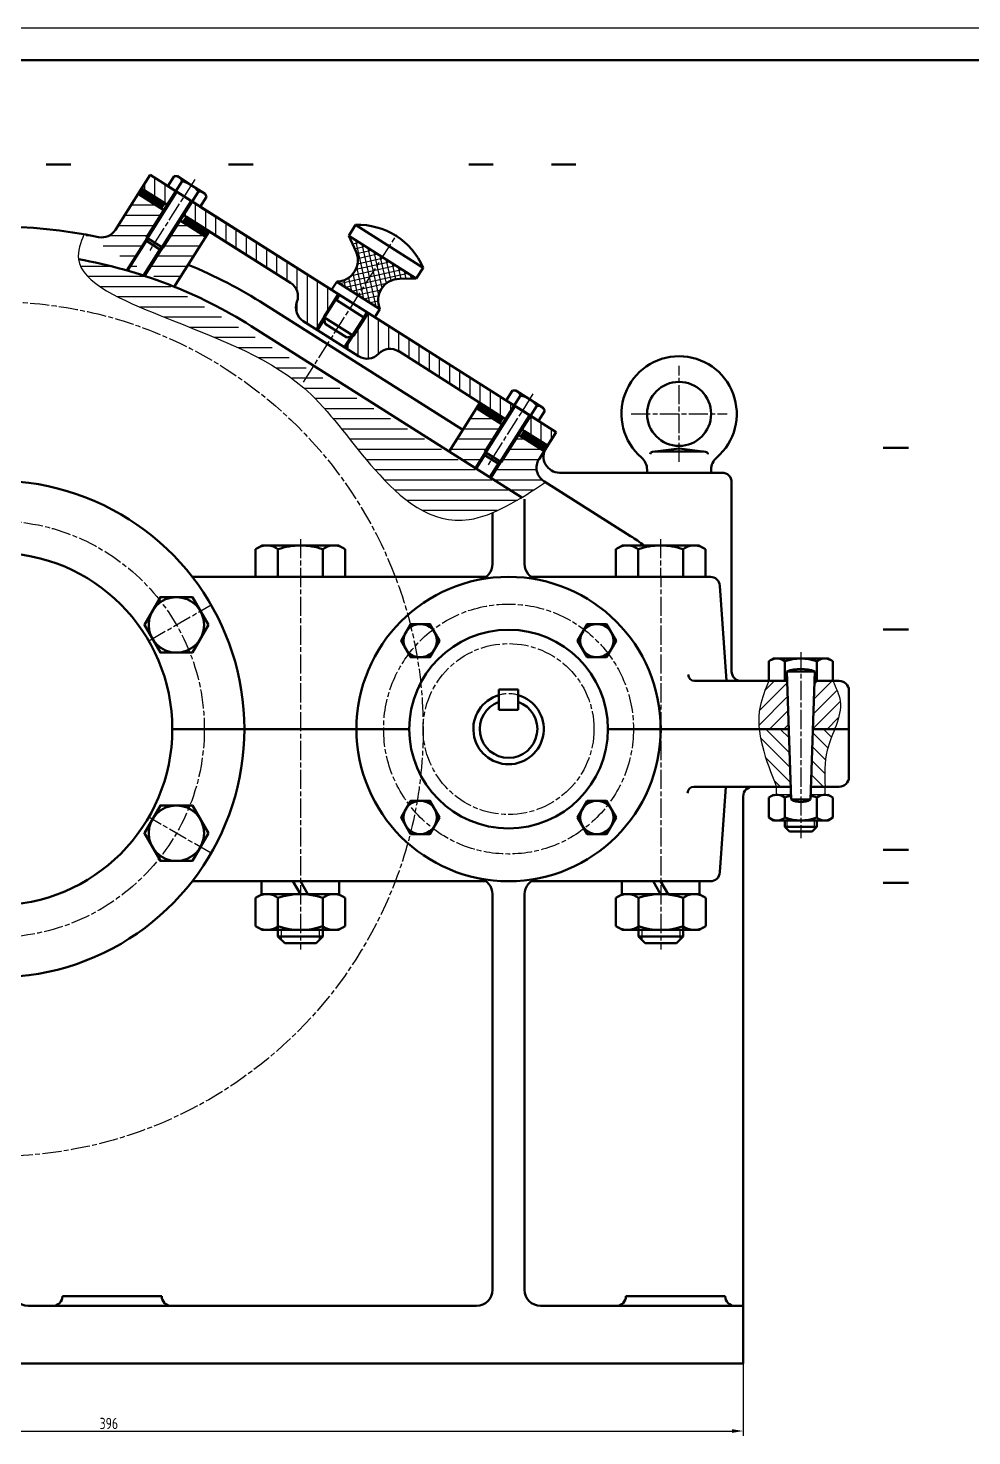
# Model space of a CAD drawing. Header units: millimetres. Extents: x -11122 to -2883, y -3177 to -1688.
# Drawn here: x -8043.8 to -7749.1, y -2774.9 to -2335.6 of the extents above; entities that cross this region are included whole.
import ezdxf

# ---------------------------------------------------------------- set-up
doc = ezdxf.new("R2010")
doc.units = ezdxf.units.MM
doc.header["$LTSCALE"] = 0.5
doc.linetypes.add('AM_ISO02W050', pattern=[7.5, 6, -1.5])
doc.linetypes.add('AM_ISO08W050', pattern=[18, 12, -1.5, 3, -1.5])
for name, color, linetype, lineweight in [('AM_0', 7, 'Continuous', 50), ('AM_3', 6, 'AM_ISO02W050', 25), ('AM_4', 3, 'Continuous', 25), ('AM_7', 4, 'AM_ISO08W050', 25), ('manh', 3, 'Continuous', 25)]:
    doc.layers.add(name, color=color, linetype=linetype, lineweight=lineweight)
doc.styles.add('TCVN', font='tcvn+7284-2003i.ttf', dxfattribs={"width": 0.8, "height": 3.5})
doc.dimstyles.new('MyTemplate$0', dxfattribs={"dimtxt": 3.5, "dimasz": 3.5, "dimexe": 1.5, "dimexo": 0, "dimtad": 1, "dimtoh": 1, "dimdec": 0, "dimzin": 0, "dimtxsty": 'TCVN', "dimcen": 0, "dimclrd": 3, "dimclre": 3, "dimclrt": 1, "dimadec": 0, "dimazin": 0, "dimtfac": 1, "dimtdec": 0, "dimtofl": 0, "dimtmove": 0, "dimatfit": 3, "dimfxl": 1, "dimtfill": 1, "dimtolj": 1, "dimtzin": 0, "dimarcsym": 0})

# ---------------------------------------------------------------- blocks, each defined once
blk = doc.blocks.new('Vitnapcuatham')
at = {"layer": 'AM_0'}
for p, q in [((-7791.14, -2452.22), (-7793.11, -2455.34)), ((-7793.11, -2455.34), (-7788.04, -2458.55)), ((-7791.14, -2452.22), (-7790.11, -2452.27)), ((-7788.61, -2453.83), (-7790.58, -2456.94)), ((-7785.8, -2455), (-7790.11, -2452.27)), ((-7785.8, -2455), (-7781.48, -2457.73)), ((-7790.58, -2456.94), (-7799.72, -2471.39)), ((-7790.58, -2456.94), (-7785.51, -2460.15)), ((-7785.51, -2460.15), (-7790.58, -2456.94)), ((-7782.97, -2461.76), (-7788.04, -2458.55)), ((-7783.54, -2457.04), (-7785.51, -2460.15)), ((-7781, -2458.64), (-7782.97, -2461.76)), ((-7781, -2458.64), (-7781.48, -2457.73)), ((-7794.65, -2474.6), (-7785.51, -2460.15)), ((-7799.72, -2471.39), (-7799.44, -2472.63)), ((-7799.72, -2471.39), (-7794.65, -2474.6)), ((-7799.44, -2472.63), (-7795.9, -2474.88)), ((-7794.65, -2474.6), (-7795.9, -2474.88))]:
    blk.add_line(p, q, dxfattribs=at)
for centre, radius, start, end in [((-7790.84, -2454.61), 2.37, 19.1649, 87.6632), ((-7790.61, -2462.6), 9, 57.6632, 77.1344), ((-7790.61, -2462.6), 9, 38.1919, 57.6632), ((-7783.28, -2459.39), 2.37, 27.6632, 96.1614)]:
    blk.add_arc(centre, radius, start, end, dxfattribs=at)
at = {"layer": 'AM_4'}
for p, q in [((-7790.2, -2457.18), (-7799.58, -2472.01)), ((-7795.27, -2474.74), (-7785.89, -2459.91)), ((-7792.87, -2461.41), (-7799.58, -2472.01)), ((-7788.56, -2464.14), (-7795.27, -2474.74)), ((-7799.72, -2471.39), (-7802.88, -2476.38)), ((-7794.65, -2474.6), (-7797.81, -2479.59))]:
    blk.add_line(p, q, dxfattribs=at)
blk = doc.blocks.new('*D118')
at = {"color": 3, "lineweight": -2, "transparency": 16777216}
for p, q in [((-8216.59, -2749.97), (-8216.59, -2774.87)), ((-7820.5, -2752.31), (-7820.5, -2774.87)), ((-8213.09, -2773.37), (-7824, -2773.37))]:
    blk.add_line(p, q, dxfattribs=at)
at = {"color": 3, "transparency": 16777216}
for points in [[(-8213.09, -2772.79), (-8213.09, -2773.95), (-8216.59, -2773.37)], [(-7824, -2772.79), (-7824, -2773.95), (-7820.5, -2773.37)]]:
    blk.add_solid(points, dxfattribs=at)
at = {"color": 1, "transparency": 16777216, "insert": (-8018.54, -2771), "char_height": 3.5, "attachment_point": 5, "style": 'TCVN', "bg_fill": 3, "box_fill_scale": 1.1, "bg_fill_color": 256, "bg_fill_true_color": 13158600, "bg_fill_transparency": 0}
blk.add_mtext('\\A1;396', dxfattribs=at)

msp = doc.modelspace()

# ---------------------------------------------------------------- hatches: boundary and pattern name
at = {"lineweight": 25}
h = msp.add_hatch(dxfattribs=at)
h.set_pattern_fill('ANSI37', color=256, scale=0.1, angle=-32.3368)
h.set_pattern_definition([(12.663152, (-14691.33815, -1458.967), (-0.06960196, 0.309777044), []), (102.663152, (-14691.33815, -1458.967), (-0.309777044, -0.06960196), [])])
h.paths.add_polyline_path([(-7987.18, -2399), (-7994.36, -2394.45), (-7995.43, -2396.14), (-7988.25, -2400.69)])
h.paths.add_polyline_path([(-8001.12, -2390.17), (-8008.31, -2385.63), (-8009.37, -2387.32), (-8002.19, -2391.86)])
h.paths.add_polyline_path([(-7881.57, -2465.86), (-7888.75, -2461.31), (-7889.82, -2463), (-7882.64, -2467.55)])
h.paths.add_polyline_path([(-7895.51, -2457.04), (-7902.69, -2452.49), (-7903.76, -2454.18), (-7896.58, -2458.73)])
at = {"layer": 'AM_4'}
h = msp.add_hatch(dxfattribs=at)
h.set_pattern_fill('ANSI31', color=256, angle=45)
h.paths.add_polyline_path([(-7990, -2391.3), (-7992.53, -2389.69), (-7995.21, -2393.92), (-7994.87, -2394.13), (-7994.36, -2394.45), (-7961.83, -2415.05, -0.356394), (-7959.83, -2421.05, 0.356394), (-7957.84, -2427.05), (-7953.86, -2429.56), (-7946.91, -2418.58)])
h.paths.add_polyline_path([(-7997.6, -2386.48), (-8000.14, -2384.88), (-8005.63, -2381.4), (-8008.31, -2385.63), (-8001.12, -2390.17), (-8000.28, -2390.71)])
h.paths.add_polyline_path([(-7937.61, -2424.46), (-7938.64, -2426.09), (-7944.57, -2435.45), (-7940.6, -2437.96, 0.356394), (-7934.32, -2437.2, -0.356394), (-7928.04, -2436.44), (-7902.69, -2452.49), (-7895.51, -2457.04), (-7894.66, -2457.57), (-7891.99, -2453.35), (-7894.52, -2451.74)])
h.paths.add_polyline_path([(-7926.28, -2433.74, -1), (-7925.85, -2433.74, -1)], flags=16)
h.paths.add_polyline_path([(-7886.92, -2456.55), (-7889.59, -2460.78), (-7889.26, -2460.99), (-7888.75, -2461.31), (-7881.57, -2465.86), (-7878.89, -2461.64)])
h = msp.add_hatch(dxfattribs=at)
h.set_pattern_fill('ANSI31', color=256, angle=315)
edge = h.paths.add_edge_path()
edge.add_line((-7884.24, -2470.09), (-7882.64, -2467.55))
edge.add_line((-7882.64, -2467.55), (-7890.66, -2462.47))
edge.add_line((-7890.66, -2462.47), (-7896.07, -2471))
edge.add_line((-7896.07, -2471), (-7899.22, -2475.99))
edge.add_line((-7899.22, -2475.99), (-7889.65, -2482.05))
edge.add_spline(control_points=[(-8026.33, -2399.89), (-8027.36, -2402.57), (-8031.45, -2413.26), (-7991.69, -2430.09), (-7958.46, -2441.61), (-7936.53, -2474.48), (-7912.01, -2495.94), (-7890.52, -2482.84), (-7882.22, -2477.28)], knot_values=[1.169111, 1.169111, 1.169111, 1.169111, 11.503437, 42.44825, 95.670278, 126.424112, 159.768306, 180.216983, 180.216983, 180.216983, 180.216983], degree=3, periodic=0)
edge.add_line((-7882.22, -2477.28), (-7882.69, -2476.98))
edge.add_arc((-7880.02, -2472.76), 5, 147.6632, 237.6632, ccw=False)
h.paths.add_polyline_path([(-7895.73, -2459.26), (-7903.76, -2454.18), (-7912.32, -2467.7), (-7904.29, -2472.78), (-7901.14, -2467.79)], flags=17)
h.paths.add_polyline_path([(-7988.25, -2400.69), (-7996.28, -2395.61), (-8001.68, -2404.14), (-8007.25, -2412.93, -0.016334), (-7998.11, -2416.27)])
edge = h.paths.add_edge_path()
edge.add_arc((-8053.75, -2554.31), 156.83, 78.2213, 79.9317)
edge.add_spline(control_points=[(-8026.33, -2399.89), (-8027.36, -2402.57), (-8028.38, -2405.24), (-8028.06, -2407.71)], knot_values=[1.169111, 1.169111, 1.169111, 1.169111, 11.503437, 11.503437, 11.503437, 11.503437], degree=3, periodic=0)
edge.add_arc((-8053.75, -2554.31), 148.83, 74.1864, 80.0609, ccw=False)
edge.add_line((-8013.19, -2411.11), (-8001.35, -2392.4))
edge.add_line((-8001.35, -2392.4), (-8009.37, -2387.32))
edge.add_line((-8009.37, -2387.32), (-8016.49, -2398.56))
edge.add_arc((-8020.72, -2395.88), 5, 258.2213, 327.6632, ccw=False)
h = msp.add_hatch(dxfattribs=at)
h.set_pattern_fill('ANSI37', color=256, scale=0.5, angle=-32.3368)
h.set_pattern_definition([(12.663152, (-13956.9496, -3298.7007), (-0.3480098, 1.54888522), []), (102.663152, (-13956.9496, -3298.7007), (-1.54888522, -0.3480098), [])])
h.paths.add_polyline_path([(-7927.84, -2413.81), (-7922.55, -2413.75), (-7943.67, -2400.38), (-7941.46, -2405.19, -0.539915), (-7947.42, -2414.71), (-7933.9, -2423.26, -0.539915)])
at = {"layer": 'AM_7'}
h = msp.add_hatch(dxfattribs=at)
h.set_pattern_fill('ANSI31', color=256)
edge = h.paths.add_edge_path()
edge.add_spline(control_points=[(-7791.94, -2554.31), (-7790.81, -2551.37), (-7789.15, -2546.33), (-7791.5, -2541.4), (-7792.5, -2539.31)], knot_values=[0, 0, 0, 0, 9.086771, 15.779452, 15.779452, 15.779452, 15.779452], degree=3, periodic=0)
edge.add_line((-7792.5, -2539.31), (-7798.21, -2539.31))
edge.add_line((-7798.21, -2539.31), (-7798.73, -2554.31))
edge.add_line((-7798.73, -2554.31), (-7791.94, -2554.31))
edge = h.paths.add_edge_path()
edge.add_line((-7806.8, -2539.31), (-7812.5, -2539.31))
edge.add_spline(control_points=[(-7812.5, -2539.31), (-7813.59, -2541.96), (-7815.61, -2546.9), (-7815.73, -2551.95), (-7815.5, -2554.31)], knot_values=[0, 0, 0, 0, 8.44134, 15.704348, 15.704348, 15.704348, 15.704348], degree=3, periodic=0)
edge.add_line((-7815.5, -2554.31), (-7806.27, -2554.31))
edge.add_line((-7806.27, -2554.31), (-7806.8, -2539.31))
h = msp.add_hatch(dxfattribs=at)
h.set_pattern_fill('ANSI31', color=256, angle=90)
edge = h.paths.add_edge_path()
edge.add_line((-7806.27, -2554.31), (-7815.5, -2554.31))
edge.add_spline(control_points=[(-7815.5, -2554.31), (-7814.91, -2560.23), (-7812.48, -2566.27), (-7810.05, -2572.31)], knot_values=[15.704348, 15.704348, 15.704348, 15.704348, 33.973081, 33.973081, 33.973081, 33.973081], degree=3, periodic=0)
edge.add_line((-7810.05, -2572.31), (-7805.64, -2572.31))
edge.add_line((-7805.64, -2572.31), (-7806.27, -2554.31))
edge = h.paths.add_edge_path()
edge.add_spline(control_points=[(-7794.93, -2572.31), (-7795.07, -2568.49), (-7795.3, -2562.41), (-7792.78, -2556.49), (-7791.94, -2554.31)], knot_values=[15.779452, 15.779452, 15.779452, 15.779452, 27.205418, 33.941173, 33.941173, 33.941173, 33.941173], degree=3, periodic=0)
edge.add_line((-7791.94, -2554.31), (-7798.73, -2554.31))
edge.add_line((-7798.73, -2554.31), (-7799.36, -2572.31))
edge.add_line((-7799.36, -2572.31), (-7794.93, -2572.31))

# ---------------------------------------------------------------- linework, layer by layer
for p, q in [((-7941.89, -2411.58), (-7941.67, -2411.24)), ((-7933.44, -2416.93), (-7933.22, -2416.59)), ((-7935.5, -2425.8), (-7933.9, -2423.26)), ((-7944.23, -2432.11), (-7950.99, -2427.83)), ((-7882.06, -2466.64), (-7881.57, -2465.86)), ((-7807.92, -2582.81), (-7796.98, -2582.81))]:
    msp.add_line(p, q)
at = {"lineweight": 50}
msp.add_line((-7949.02, -2417.24), (-7935.5, -2425.8), dxfattribs=at)
at = {"linetype": 'Continuous'}
msp.add_line((-7944.16, -2601.83), (-7944.19, -2601.81), dxfattribs=at)
for p in [(-7963.75, -2601.83), (-7851.27, -2601.81)]:
    msp.add_point(p)
at = {"layer": 'AM_0'}
for p, q in [((-7164.6, -2345.59), (-8323.6, -2345.59)), ((-8030.44, -2378.1), (-8038.09, -2378.1)), ((-7973.54, -2378.1), (-7981.19, -2378.1)), ((-7898.51, -2378.1), (-7906.17, -2378.1)), ((-7872.72, -2378.1), (-7880.37, -2378.1)), ((-8000.14, -2384.88), (-7921.05, -2434.95)), ((-7997.6, -2386.48), (-7992.53, -2389.69)), ((-7992.53, -2389.69), (-7997.6, -2386.48)), ((-7990, -2391.3), (-7921.05, -2434.95)), ((-7943.67, -2400.38), (-7941.53, -2397)), ((-7941.53, -2397), (-7920.41, -2410.37)), ((-8006.61, -2401.55), (-8012.74, -2411.24)), ((-8006.47, -2402.17), (-8006.75, -2400.93)), ((-7988.25, -2400.69), (-7987.18, -2399)), ((-7922.55, -2413.75), (-7943.67, -2400.38)), ((-7941.46, -2405.19), (-7943.67, -2400.38)), ((-8002.3, -2404.28), (-8007.69, -2412.79)), ((-7920.41, -2410.37), (-7922.55, -2413.75)), ((-7922.55, -2413.75), (-7927.84, -2413.81)), ((-7946.91, -2418.58), (-7947.94, -2420.2)), ((-7937.61, -2424.46), (-7938.64, -2426.09)), ((-7928.04, -2436.44), (-7895.51, -2457.04)), ((-7903.76, -2454.18), (-7902.69, -2452.49)), ((-7903.76, -2454.18), (-7895.73, -2459.26)), ((-7895.51, -2457.04), (-7896.58, -2458.73)), ((-7890.66, -2462.47), (-7882.64, -2467.55)), ((-7888.75, -2461.31), (-7889.82, -2463)), ((-7888.75, -2461.31), (-7881.57, -2465.86)), ((-7881.57, -2465.86), (-7878.89, -2461.64)), ((-7901, -2468.41), (-7903.91, -2473.02)), ((-7881.57, -2465.86), (-7882.64, -2467.55)), ((-7840.52, -2466.72), (-7848.8, -2467.8)), ((-7848.13, -2467.71), (-7832.9, -2467.71)), ((-7840.52, -2466.72), (-7832.24, -2467.8)), ((-7776.82, -2466.56), (-7768.91, -2466.56)), ((-7896.69, -2471.14), (-7899.6, -2475.75)), ((-7855.64, -2494.11), (-7882.69, -2476.98)), ((-7827.1, -2474.31), (-7877.83, -2474.31)), ((-7850.51, -2474.31), (-7850.51, -2473.39)), ((-7846.51, -2474.31), (-7850.51, -2474.31)), ((-7834.01, -2474.31), (-7847.01, -2474.31)), ((-7840.51, -2474.31), (-7846.51, -2474.31)), ((-7840.51, -2474.31), (-7834.51, -2474.31)), ((-7834.51, -2474.31), (-7830.51, -2474.31)), ((-7830.51, -2474.31), (-7830.51, -2473.39)), ((-7824.1, -2536.31), (-7824.1, -2477.31)), ((-7888.75, -2502.77), (-7888.75, -2482.62)), ((-7898.75, -2502.77), (-7898.75, -2486.79)), ((-7972.75, -2498.21), (-7970.67, -2497.01)), ((-7972.75, -2498.21), (-7972.75, -2506.81)), ((-7958.75, -2497.01), (-7970.67, -2497.01)), ((-7965.75, -2498.21), (-7965.75, -2506.81)), ((-7958.75, -2497.01), (-7946.83, -2497.01)), ((-7951.75, -2498.21), (-7951.75, -2506.81)), ((-7944.75, -2498.21), (-7946.83, -2497.01)), ((-7944.75, -2498.21), (-7944.75, -2506.81)), ((-7860.27, -2498.21), (-7858.19, -2497.01)), ((-7860.27, -2498.21), (-7860.27, -2506.81)), ((-7846.27, -2497.01), (-7858.19, -2497.01)), ((-7853.27, -2498.21), (-7853.27, -2506.81)), ((-7846.27, -2497.01), (-7834.35, -2497.01)), ((-7839.27, -2498.21), (-7839.27, -2506.81)), ((-7832.27, -2498.21), (-7834.35, -2497.01)), ((-7832.27, -2498.21), (-7832.27, -2506.81)), ((-7992.52, -2506.81), (-7900.8, -2506.81)), ((-7972.75, -2506.81), (-7958.75, -2506.81)), ((-7948.75, -2506.81), (-7968.75, -2506.81)), ((-7951.75, -2506.81), (-7965.75, -2506.81)), ((-7944.75, -2506.81), (-7958.75, -2506.81)), ((-7886.7, -2506.81), (-7830.75, -2506.81)), ((-7860.27, -2506.81), (-7846.27, -2506.81)), ((-7836.27, -2506.81), (-7856.27, -2506.81)), ((-7839.27, -2506.81), (-7853.27, -2506.81)), ((-7832.27, -2506.81), (-7846.27, -2506.81)), ((-7825.67, -2539.31), (-7827.76, -2509.6)), ((-7776.82, -2523.26), (-7768.91, -2523.26)), ((-7812.5, -2533.17), (-7811.02, -2532.31)), ((-7812.5, -2539.31), (-7812.5, -2533.17)), ((-7811.02, -2532.31), (-7793.99, -2532.31)), ((-7807.5, -2533.17), (-7807.5, -2539.31)), ((-7797.5, -2533.17), (-7797.5, -2539.31)), ((-7792.5, -2533.17), (-7793.99, -2532.31)), ((-7792.5, -2533.17), (-7792.5, -2539.31)), ((-7805.5, -2576.31), (-7806.9, -2536.31)), ((-7806.9, -2536.31), (-7798.1, -2536.31)), ((-7799.5, -2576.31), (-7798.1, -2536.31)), ((-7896.75, -2542.01), (-7890.75, -2542.01)), ((-7825.67, -2539.31), (-7835.67, -2539.31)), ((-7806.8, -2539.31), (-7825.67, -2539.31)), ((-7806.8, -2539.31), (-7812.5, -2539.31)), ((-7790.5, -2539.31), (-7798.21, -2539.31)), ((-7792.5, -2539.31), (-7798.21, -2539.31)), ((-7787.5, -2542.31), (-7787.5, -2569.31)), ((-7896.75, -2548.31), (-7890.75, -2548.31)), ((-7924.75, -2554.31), (-7998.75, -2554.31)), ((-7806.27, -2554.31), (-7862.75, -2554.31)), ((-7846.27, -2555.63), (-7846.27, -2552.99)), ((-7787.5, -2554.31), (-7798.73, -2554.31)), ((-7825.88, -2572.31), (-7835.88, -2572.31)), ((-7825.88, -2572.31), (-7827.76, -2599.02)), ((-7805.64, -2572.31), (-7825.88, -2572.31)), ((-7790.5, -2572.31), (-7799.36, -2572.31)), ((-7820.5, -2752.31), (-7820.5, -2575.31)), ((-7811.02, -2574.81), (-7812.5, -2575.67)), ((-7811.02, -2574.81), (-7812.5, -2575.67)), ((-7812.5, -2581.95), (-7812.5, -2575.67)), ((-7807.5, -2575.67), (-7807.5, -2581.95)), ((-7807.5, -2575.67), (-7807.5, -2581.95)), ((-7807.5, -2575.67), (-7807.5, -2581.95)), ((-7805.5, -2576.31), (-7799.5, -2576.31)), ((-7797.5, -2581.95), (-7797.5, -2575.67)), ((-7797.5, -2581.95), (-7797.5, -2575.67)), ((-7797.5, -2575.67), (-7797.5, -2581.95)), ((-7793.99, -2574.81), (-7792.5, -2575.67)), ((-7792.5, -2575.67), (-7792.5, -2581.95)), ((-7811.02, -2582.81), (-7812.5, -2581.95)), ((-7793.99, -2582.81), (-7811.02, -2582.81)), ((-7807.5, -2582.81), (-7807.5, -2584.81)), ((-7797.5, -2584.81), (-7797.5, -2582.81)), ((-7797.5, -2584.81), (-7797.5, -2582.81)), ((-7793.99, -2582.81), (-7792.5, -2581.95)), ((-7807.5, -2584.81), (-7807.5, -2584.81)), ((-7807.5, -2584.81), (-7806, -2586.31)), ((-7807.5, -2584.81), (-7797.5, -2584.81)), ((-7806, -2586.31), (-7799, -2586.31)), ((-7797.5, -2584.81), (-7799, -2586.31)), ((-7776.82, -2592.03), (-7768.91, -2592.03)), ((-7992.52, -2601.81), (-7900.8, -2601.81)), ((-7973.75, -2601.81), (-7943.75, -2601.81)), ((-7966.45, -2601.81), (-7966.45, -2601.83)), ((-7958.75, -2601.83), (-7958.75, -2601.81)), ((-7951.05, -2601.81), (-7951.05, -2601.83)), ((-7886.7, -2601.81), (-7830.75, -2601.81)), ((-7861.27, -2601.79), (-7831.27, -2601.79)), ((-7835.77, -2601.81), (-7856.77, -2601.81)), ((-7853.97, -2601.79), (-7853.97, -2601.81)), ((-7846.27, -2601.81), (-7846.27, -2601.79)), ((-7776.82, -2602.33), (-7768.91, -2602.33)), ((-7972.75, -2607.01), (-7970.67, -2605.81)), ((-7972.75, -2613.78), (-7972.75, -2607.01)), ((-7972.75, -2607.01), (-7972.75, -2615.81)), ((-7965.75, -2607.01), (-7965.75, -2619.01)), ((-7965.75, -2615.81), (-7965.75, -2607.01)), ((-7951.75, -2619.01), (-7951.75, -2607.01)), ((-7951.75, -2615.81), (-7951.75, -2607.01)), ((-7944.75, -2607.01), (-7946.83, -2605.81)), ((-7944.75, -2615.81), (-7944.75, -2607.01)), ((-7898.75, -2605.85), (-7898.75, -2729.31)), ((-7888.75, -2605.85), (-7888.75, -2729.31)), ((-7860.21, -2607.01), (-7858.13, -2605.81)), ((-7860.21, -2613.78), (-7860.21, -2607.01)), ((-7860.21, -2607.01), (-7860.21, -2615.81)), ((-7853.21, -2607.01), (-7853.21, -2619.01)), ((-7853.21, -2615.81), (-7853.21, -2607.01)), ((-7839.21, -2615.81), (-7839.21, -2607.01)), ((-7839.21, -2607.01), (-7839.21, -2619.01)), ((-7832.21, -2607.01), (-7834.29, -2605.81)), ((-7832.21, -2615.81), (-7832.21, -2607.01)), ((-7972.75, -2615.81), (-7970.67, -2617.01)), ((-7970.67, -2617.01), (-7946.83, -2617.01)), ((-7944.75, -2615.81), (-7946.83, -2617.01)), ((-7860.21, -2615.81), (-7858.13, -2617.01)), ((-7858.13, -2617.01), (-7834.29, -2617.01)), ((-7832.21, -2615.81), (-7834.29, -2617.01)), ((-7965.75, -2619.01), (-7963.65, -2621.11)), ((-7965.75, -2619.01), (-7951.75, -2619.01)), ((-7963.65, -2621.11), (-7953.85, -2621.11)), ((-7951.75, -2619.01), (-7953.85, -2621.11)), ((-7853.21, -2619.01), (-7851.11, -2621.11)), ((-7853.21, -2619.01), (-7839.21, -2619.01)), ((-7851.11, -2621.11), (-7841.31, -2621.11)), ((-7839.21, -2619.01), (-7841.31, -2621.11)), ((-7820.5, -2734.31), (-7883.75, -2734.31)), ((-7820.5, -2752.31), (-8214.59, -2752.31))]:
    msp.add_line(p, q, dxfattribs=at)
at = {"layer": 'AM_0', "lineweight": 50}
for p, q in [((-8005.63, -2381.4), (-8009.37, -2387.32)), ((-7878.89, -2461.64), (-8005.63, -2381.4)), ((-7998.17, -2381.77), (-8000.14, -2384.88)), ((-7998.17, -2381.77), (-7997.14, -2381.81)), ((-7995.63, -2383.37), (-7997.6, -2386.48)), ((-7992.82, -2384.54), (-7997.14, -2381.81)), ((-7992.82, -2384.54), (-7988.51, -2387.27)), ((-8016.49, -2398.56), (-8008.31, -2385.63)), ((-8009.37, -2387.32), (-8001.35, -2392.4)), ((-8008.31, -2385.63), (-8001.12, -2390.17)), ((-7997.6, -2386.48), (-8006.75, -2400.93)), ((-7990.56, -2386.58), (-7992.53, -2389.69)), ((-7988.03, -2388.18), (-7990, -2391.3)), ((-7988.03, -2388.18), (-7988.51, -2387.27)), ((-8001.12, -2390.17), (-8002.19, -2391.86)), ((-8001.68, -2404.14), (-7992.53, -2389.69)), ((-8001.12, -2390.17), (-8000.28, -2390.71)), ((-8000.28, -2390.71), (-8000.62, -2390.49)), ((-7994.87, -2394.13), (-7995.21, -2393.92)), ((-7995.21, -2393.92), (-7994.36, -2394.45)), ((-7996.28, -2395.61), (-7988.25, -2400.69)), ((-7994.36, -2394.45), (-7995.43, -2396.14)), ((-7994.36, -2394.45), (-7961.83, -2415.05)), ((-8006.75, -2400.93), (-8001.68, -2404.14)), ((-8006.47, -2402.17), (-8002.92, -2404.42)), ((-7987.18, -2399), (-7998.11, -2416.27)), ((-7961.83, -2415.05), (-7987.18, -2399)), ((-8001.68, -2404.14), (-8002.92, -2404.42)), ((-7949.02, -2417.24), (-7947.42, -2414.71)), ((-7947.42, -2414.71), (-7933.9, -2423.26)), ((-7951.46, -2425.76), (-7947.94, -2420.2)), ((-7947.94, -2420.2), (-7938.64, -2426.09)), ((-7947.52, -2420.47), (-7946.49, -2418.84)), ((-7908.04, -2460.94), (-7969.86, -2421.8)), ((-7939.07, -2425.82), (-7938.04, -2424.19)), ((-7935.5, -2425.8), (-7933.9, -2423.26)), ((-7889.66, -2482.04), (-7974.14, -2428.56)), ((-7953.44, -2429.83), (-7957.84, -2427.05)), ((-7953.44, -2429.83), (-7951.03, -2426.03)), ((-7950.99, -2427.83), (-7951.46, -2425.76)), ((-7951.46, -2425.76), (-7942.16, -2431.64)), ((-7950.99, -2427.83), (-7944.23, -2432.11)), ((-7942.16, -2431.64), (-7938.64, -2426.09)), ((-7953.44, -2429.83), (-7940.6, -2437.96)), ((-7944.99, -2435.18), (-7942.58, -2431.38)), ((-7942.16, -2431.64), (-7944.23, -2432.11)), ((-7928.04, -2436.44), (-7902.69, -2452.49)), ((-7902.69, -2452.49), (-7912.32, -2467.7)), ((-7895.51, -2457.04), (-7894.66, -2457.57)), ((-7894.66, -2457.57), (-7895, -2457.36)), ((-7889.59, -2460.78), (-7888.75, -2461.31)), ((-7878.89, -2461.64), (-7884.24, -2470.09)), ((-7896.75, -2548.31), (-7896.75, -2542.01)), ((-7890.75, -2548.31), (-7890.75, -2542.01)), ((-7970.9, -2605.81), (-7970.9, -2601.81)), ((-7958.75, -2605.81), (-7961.06, -2601.81)), ((-7958.75, -2601.81), (-7956.44, -2605.81)), ((-7946.6, -2605.81), (-7946.6, -2601.81)), ((-7858.42, -2605.81), (-7858.42, -2601.81)), ((-7846.27, -2605.81), (-7848.58, -2601.81)), ((-7846.27, -2601.81), (-7843.96, -2605.81)), ((-7834.12, -2605.81), (-7834.12, -2601.81)), ((-7970.67, -2605.81), (-7946.83, -2605.81)), ((-7834.12, -2605.81), (-7858.42, -2605.81)), ((-8002.04, -2731.31), (-8033.04, -2731.31)), ((-7826.11, -2731.31), (-7857.11, -2731.31)), ((-7903.75, -2734.31), (-8043.75, -2734.31))]:
    msp.add_line(p, q, dxfattribs=at)
at = {"layer": 'AM_0', "lineweight": 25}
for p, q in [((-7889.26, -2460.99), (-7889.59, -2460.78)), ((-7810.05, -2574.81), (-7810.05, -2572.31)), ((-7810.05, -2572.31), (-7805.64, -2572.31)), ((-7799.36, -2572.31), (-7794.95, -2572.31)), ((-7794.95, -2574.81), (-7794.95, -2572.31)), ((-7811.02, -2574.81), (-7810.05, -2574.81)), ((-7805.55, -2574.81), (-7810.05, -2574.81)), ((-7794.95, -2574.81), (-7799.45, -2574.81)), ((-7793.99, -2574.81), (-7794.95, -2574.81)), ((-7970.9, -2601.81), (-7946.6, -2601.81)), ((-7858.42, -2601.81), (-7834.12, -2601.81)), ((-7946.6, -2605.81), (-7970.9, -2605.81)), ((-7834.29, -2605.81), (-7858.13, -2605.81))]:
    msp.add_line(p, q, dxfattribs=at)
at = {"layer": 'AM_0'}
for points in [[(-7987.46, -2521.81), (-7992.46, -2513.15), (-8002.46, -2513.15), (-8007.46, -2521.81), (-8002.46, -2530.47), (-7992.46, -2530.47)], [(-7924.33, -2521.54), (-7927.33, -2526.73), (-7924.33, -2531.93), (-7918.33, -2531.93), (-7915.33, -2526.73), (-7918.33, -2521.54)], [(-7869.18, -2531.93), (-7863.18, -2531.93), (-7860.18, -2526.73), (-7863.18, -2521.54), (-7869.18, -2521.54), (-7872.18, -2526.73)], [(-7987.46, -2586.81), (-7992.46, -2578.15), (-8002.46, -2578.15), (-8007.46, -2586.81), (-8002.46, -2595.47), (-7992.46, -2595.47)], [(-7924.33, -2587.08), (-7918.33, -2587.08), (-7915.33, -2581.89), (-7918.33, -2576.69), (-7924.33, -2576.69), (-7927.33, -2581.89)], [(-7869.18, -2576.69), (-7872.18, -2581.89), (-7869.18, -2587.08), (-7863.18, -2587.08), (-7860.18, -2581.89), (-7863.18, -2576.69)]]:
    msp.add_lwpolyline(points, close=True, dxfattribs=at)
for centre, radius in [((-7840.51, -2455.96), 10), ((-8053.75, -2554.31), 55), ((-7893.75, -2554.31), 47.5), ((-7997.46, -2521.81), 8.66), ((-7921.33, -2526.73), 5.2), ((-7893.75, -2554.31), 31), ((-7866.18, -2526.73), 5.2), ((-7997.46, -2586.81), 8.66), ((-7921.33, -2581.89), 5.2), ((-7866.18, -2581.89), 5.2)]:
    msp.add_circle(centre, radius, dxfattribs=at)
at = {"layer": 'AM_0', "lineweight": 50}
for centre, radius, start, end in [((-7997.87, -2384.15), 2.37, 19.1649, 87.6632), ((-7997.64, -2392.14), 9, 57.6632, 77.1344), ((-7997.64, -2392.14), 9, 38.1919, 57.6632), ((-7990.31, -2388.93), 2.37, 27.6632, 96.1614), ((-8053.75, -2554.31), 156.83, 78.2213, 173.5338), ((-8020.72, -2395.88), 5, 258.2213, 327.6632), ((-8053.75, -2554.31), 148.83, 57.6632, 80.0609), ((-8053.75, -2554.31), 156.83, 57.6632, 67.513), ((-7964.51, -2419.27), 5, 339.2001, 57.6632), ((-7955.16, -2422.82), 5, 159.2001, 237.6632), ((-7937.92, -2433.74), 5, 237.6632, 316.1262), ((-7930.71, -2440.67), 5, 57.6632, 136.1262), ((-7893.75, -2554.31), 11, 105.8266, 74.1734), ((-7893.75, -2554.31), 9, 109.4712, 70.5288), ((-7846.21, -2626.81), 21, 70.5288, 109.4712)]:
    msp.add_arc(centre, radius, start, end, dxfattribs=at)
at = {"layer": 'AM_0'}
for centre, radius, start, end in [((-7940.66, -2418.98), 22, 23.0396, 92.2867), ((-7947.56, -2407.99), 6.71, 271.2463, 24.7074), ((-7927.77, -2420.52), 6.71, 90.6189, 204.08), ((-7840.51, -2455.96), 18, 310.7057, 229.2943), ((-7877.83, -2469.31), 5, 147.6632, 270), ((-7848.8, -2468.52), 0.72, 90, 180), ((-7832.24, -2468.52), 0.72, 0, 90), ((-7880.02, -2472.76), 5, 147.6632, 237.6632), ((-7855.51, -2473.39), 5, 0, 49.2943), ((-7825.51, -2473.39), 5, 130.7057, 180), ((-8053.75, -2554.31), 77.5, 217.7997, 142.2003), ((-7827.1, -2477.31), 3, 0, 90), ((-7893.75, -2554.31), 71.25, 53.5341, 57.6632), ((-7969.19, -2502.54), 5.53, 51.5018, 120), ((-7958.75, -2518.01), 21, 90, 109.4712), ((-7958.75, -2518.01), 21, 70.5288, 90), ((-7948.31, -2502.54), 5.53, 60, 128.4982), ((-7856.71, -2502.54), 5.53, 51.5018, 120), ((-7846.27, -2518.01), 21, 90, 109.4712), ((-7846.27, -2518.01), 21, 70.5288, 90), ((-7835.83, -2502.54), 5.53, 60, 128.4982), ((-7903.75, -2502.77), 5, 280.9806, 0), ((-7883.75, -2502.77), 5, 180, 259.0194), ((-7830.75, -2509.81), 3, 4.0276, 90), ((-7809.96, -2536.26), 3.95, 51.5018, 120), ((-7802.5, -2547.31), 15, 70.5288, 109.4712), ((-7795.05, -2536.26), 3.95, 60, 128.4982), ((-7835.67, -2537.31), 2, 180, 270), ((-7821.1, -2536.31), 3, 180, 270), ((-7802.5, -2548.67), 13.12, 70.4009, 109.5942), ((-7790.5, -2542.31), 3, 0, 90), ((-7893.75, -2554.31), 9, 109.4712, 70.5288), ((-7790.5, -2569.31), 3, 270, 0), ((-7835.88, -2574.31), 2, 90, 180), ((-7817.5, -2575.31), 3, 90, 180), ((-7809.96, -2578.76), 3.95, 51.5018, 120), ((-7802.5, -2589.81), 15, 101.6992, 109.4712), ((-7802.5, -2571.09), 6.02, 240.1372, 299.8628), ((-7802.5, -2589.81), 15, 70.5288, 78.3008), ((-7795.05, -2578.76), 3.95, 60, 128.4982), ((-7809.96, -2578.86), 3.95, 240, 308.4982), ((-7802.5, -2567.81), 15, 250.5288, 289.4712), ((-7795.05, -2578.86), 3.95, 231.5018, 300), ((-7830.75, -2598.81), 3, 270, 355.9724), ((-7903.75, -2605.85), 5, 0, 79.0194), ((-7883.75, -2605.85), 5, 100.9806, 180), ((-7969.19, -2611.34), 5.53, 51.5018, 120), ((-7958.75, -2626.81), 21, 70.5288, 109.4712), ((-7948.31, -2611.34), 5.53, 60, 128.4982), ((-7856.65, -2611.34), 5.53, 51.5018, 120), ((-7835.77, -2611.34), 5.53, 60, 128.4982), ((-7969.19, -2611.49), 5.53, 240, 308.4982), ((-7958.75, -2596.01), 21, 250.5288, 289.4712), ((-7948.31, -2611.49), 5.53, 231.5018, 300), ((-7856.65, -2611.49), 5.53, 240, 308.4982), ((-7846.21, -2596.01), 21, 250.5288, 289.4712), ((-7835.77, -2611.49), 5.53, 231.5018, 300), ((-8043.75, -2729.31), 5, 180, 270), ((-8036.04, -2731.31), 3, 270, 0), ((-7999.04, -2731.31), 3, 180, 270), ((-7903.75, -2729.31), 5, 270, 0), ((-7883.75, -2729.31), 5, 180, 270), ((-7860.11, -2731.31), 3, 270, 0), ((-7823.11, -2731.31), 3, 180, 270), ((-7820.5, -2748.64), 0.001, 270, 0)]:
    msp.add_arc(centre, radius, start, end, dxfattribs=at)
at = {"layer": 'AM_3', "lineweight": 25}
msp.add_arc((-7893.75, -2554.31), 11, 74.1734, 105.8266, dxfattribs=at)
at = {"layer": 'AM_4'}
for p, q in [((-7154.6, -2335.59), (-8343.6, -2335.59)), ((-7997.22, -2386.72), (-8006.61, -2401.55)), ((-8002.3, -2404.28), (-7992.91, -2389.45)), ((-8000.28, -2390.71), (-8013.19, -2411.11)), ((-7995.21, -2393.92), (-8007.25, -2412.93)), ((-7999.9, -2390.95), (-8006.61, -2401.55)), ((-7951.3, -2426.45), (-7946.49, -2418.84)), ((-7942.85, -2431.8), (-7938.04, -2424.19)), ((-7806.75, -2585.56), (-7806.75, -2582.81)), ((-7798.25, -2585.56), (-7798.25, -2582.81)), ((-7964.7, -2601.81), (-7964.7, -2601.83)), ((-7952.8, -2601.83), (-7952.8, -2601.81)), ((-7852.22, -2601.79), (-7852.22, -2601.81)), ((-7964.7, -2617.01), (-7964.7, -2620.06)), ((-7952.8, -2620.06), (-7952.8, -2617.01)), ((-7852.16, -2617.01), (-7852.16, -2620.06)), ((-7840.26, -2617.01), (-7840.26, -2620.06))]:
    msp.add_line(p, q, dxfattribs=at)
msp.add_open_spline([(-8026.33, -2399.89), (-8027.36, -2402.57), (-8031.45, -2413.26), (-7991.69, -2430.09), (-7958.46, -2441.61), (-7936.53, -2474.48), (-7912.01, -2495.94), (-7890.52, -2482.84), (-7882.22, -2477.28)], degree=3, knots=[1.169111, 1.169111, 1.169111, 1.169111, 11.503437, 42.44825, 95.670278, 126.424112, 159.768306, 180.216983, 180.216983, 180.216983, 180.216983], dxfattribs=at)
at = {"layer": 'AM_4', "lineweight": 25}
for points in [[(-7812.5, -2539.31), (-7815.21, -2547.31), (-7810.05, -2572.31)], [(-7792.5, -2539.31), (-7790.23, -2545.61), (-7794.27, -2560.9), (-7794.93, -2572.31)]]:
    msp.add_spline(points, degree=3, dxfattribs=at)
at = {"layer": 'AM_7'}
for p, q in [((-7991.75, -2382.85), (-8005.77, -2404.99)), ((-7957.79, -2446.05), (-7928.67, -2400.05)), ((-7840.51, -2470.95), (-7840.51, -2440.97)), ((-7886.14, -2449.71), (-7900.15, -2471.85)), ((-7855.49, -2455.96), (-7825.52, -2455.96)), ((-7958.75, -2495.01), (-7958.75, -2623.11)), ((-7846.27, -2495.01), (-7846.2, -2623.11)), ((-8006.12, -2526.81), (-7986.64, -2515.56)), ((-7802.5, -2530.31), (-7802.5, -2588.31)), ((-7846.27, -2552.99), (-7846.27, -2555.63)), ((-7986.64, -2593.06), (-8006.12, -2581.81)), ((-7958.75, -2617.01), (-7958.75, -2617.07))]:
    msp.add_line(p, q, dxfattribs=at)
for centre, radius in [((-8053.75, -2554.31), 133.33), ((-8053.75, -2554.31), 65), ((-7893.75, -2554.31), 39), ((-7893.75, -2554.31), 26.67)]:
    msp.add_circle(centre, radius, dxfattribs=at)
at = {"layer": 'manh', "lineweight": 25}
for p, q in [((-7953.86, -2429.56), (-7946.91, -2418.58)), ((-7944.57, -2435.45), (-7937.61, -2424.46))]:
    msp.add_line(p, q, dxfattribs=at)

# ---------------------------------------------------------------- block references
at = {"layer": 'AM_0'}
msp.add_blockref('Vitnapcuatham', (-101.41, 3.6), dxfattribs=at)

# ---------------------------------------------------------------- next in the draw order: dimensions: what is measured, and where the dimension line sits
dim = msp.add_linear_dim(base=(-7820.5, -2773.37), p1=(-8216.59, -2749.97), p2=(-7820.5, -2752.31), dimstyle='MyTemplate$0', override={"dimtol": 0, "dimlim": 0, "dimtp": 0.1, "dimtm": 0.1, "dimtfac": 0.71, "dimtdec": 4, "dimtolj": 1, "dimtzin": 7})
dim.commit()
dim.dimension.update_dxf_attribs({"geometry": '*D118', "text_midpoint": (-8018.54, -2771)})

doc.saveas('drawing.dxf')
